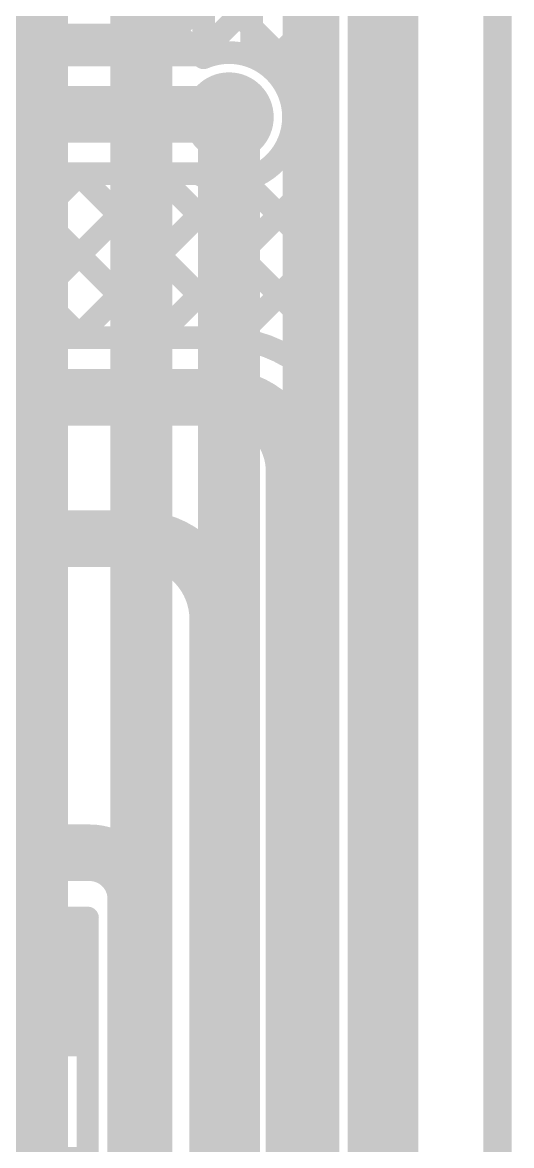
# Model space of a CAD drawing. Header units: millimetres. Extents: x 3.06 to 5.82, y 1.29 to 3.84.
# Drawn here: x 5.6509 to 5.824, y 2.8955 to 3.2924 of the extents above; entities that cross this region are included whole.
import ezdxf

# ---------------------------------------------------------------- set-up
doc = ezdxf.new("R2010")
doc.units = ezdxf.units.MM
doc.header["$MEASUREMENT"] = 0
for name, color, linetype in [('BottomLayer', 5, 'Continuous'), ('BottomSolder', 6, 'Continuous'), ('Mechanical13', 56, 'Continuous'), ('MultiLayer', 9, 'Continuous'), ('TopLayer', 1, 'Continuous'), ('TopOverlay', 2, 'Continuous'), ('TopPaste', 8, 'Continuous'), ('TopSolder', 216, 'Continuous'), ('ViaHoleLayer', 16, 'Continuous')]:
    doc.layers.add(name, color=color, linetype=linetype)

# ---------------------------------------------------------------- blocks, each defined once
blk = doc.blocks.new('RES_0805_66')
at = {"layer": 'TopLayer'}
for points in [[(-0.06, -0.025), (-0.02, -0.025), (-0.06, 0.025), (-0.02, 0.025)], [(0.02, -0.025), (0.06, -0.025), (0.02, 0.025), (0.06, 0.025)]]:
    blk.add_solid(points, dxfattribs=at)
at = {"layer": 'TopOverlay', "const_width": 0.00787}
for points in [[(0.065, 0.03), (-0.065, 0.03)], [(-0.065, -0.03), (-0.065, 0.03)], [(0.065, -0.03), (0.065, 0.03)], [(0.065, -0.03), (-0.065, -0.03)]]:
    blk.add_lwpolyline(points, dxfattribs=at)
at = {"layer": 'TopOverlay', "const_width": 0.00394}
for points in [[(-0.06697, 0.03, 1), (-0.06303, 0.03, 1)], [(-0.06697, 0.03, 1), (-0.06303, 0.03, 1)], [(0.06303, 0.03, 1), (0.06697, 0.03, 1)], [(0.06303, 0.03, 1), (0.06697, 0.03, 1)], [(-0.06697, -0.03, 1), (-0.06303, -0.03, 1)], [(-0.06697, -0.03, 1), (-0.06303, -0.03, 1)], [(0.06303, -0.03, 1), (0.06697, -0.03, 1)], [(0.06303, -0.03, 1), (0.06697, -0.03, 1)]]:
    blk.add_lwpolyline(points, format="xyb", close=True, dxfattribs=at)
at = {"layer": 'TopPaste'}
for points in [[(-0.06, -0.025), (-0.02, -0.025), (-0.06, 0.025), (-0.02, 0.025)], [(0.02, -0.025), (0.06, -0.025), (0.02, 0.025), (0.06, 0.025)]]:
    blk.add_solid(points, dxfattribs=at)
at = {"layer": 'TopSolder'}
for points in [[(-0.064, -0.029), (-0.016, -0.029), (-0.064, 0.029), (-0.016, 0.029)], [(0.016, -0.029), (0.064, -0.029), (0.016, 0.029), (0.064, 0.029)]]:
    blk.add_solid(points, dxfattribs=at)

msp = doc.modelspace()

# ---------------------------------------------------------------- linework, layer by layer
at = {"layer": 'BottomLayer'}
for points, const_width in [([(5.781, 1.775), (5.781, 3.438)], 0.02), ([(5.657, 2.51672), (5.657, 3.36)], 0.02), ([(5.753, 1.864), (5.753, 3.333)], 0.02), ([(5.732, 3.28036), (5.732, 3.333)], 0.008), ([(5.693, 2.49742), (5.693, 3.31)], 0.022), ([(5.71562, 3.30706), (5.732, 3.29068)], 0.008), ([(5.715, 3.27996), (5.715, 3.30397)], 0.008), ([(5.715, 3.28255), (5.732, 3.29955)], 0.008), ([(5.724, 1.8746), (5.724, 3.259)], 0.022)]:
    msp.add_lwpolyline(points, dxfattribs=dict(at, const_width=const_width))
for points, const_width in [([(5.73, 3.29068, 1), (5.734, 3.29068, 1)], 0.004), ([(5.713, 3.28255, 1), (5.717, 3.28255, 1)], 0.004), ([(5.713, 3.27996, 1), (5.717, 3.27996, 1)], 0.004), ([(5.713, 3.27996, 1), (5.717, 3.27996, 1)], 0.004), ([(5.73, 3.28036, 1), (5.734, 3.28036, 1)], 0.004), ([(5.73, 3.28036, 1), (5.734, 3.28036, 1)], 0.004), ([(5.71809, 3.259, 1), (5.72991, 3.259, 1)], 0.01181), ([(5.7185, 3.259, 1), (5.7295, 3.259, 1)], 0.011)]:
    msp.add_lwpolyline(points, format="xyb", close=True, dxfattribs=dict(at, const_width=const_width))
at = {"layer": 'BottomLayer', "const_width": 0.008}
msp.add_lwpolyline([(5.715, 3.27996, -0.193331), (5.732, 3.28036)], format="xyb", dxfattribs=at)
at = {"layer": 'BottomSolder', "const_width": 0.01581}
msp.add_lwpolyline([(5.71609, 3.259, 1), (5.73191, 3.259, 1)], format="xyb", close=True, dxfattribs=at)
at = {"layer": 'Mechanical13', "const_width": 0.01}
msp.add_lwpolyline([(5.81898, 1.29131), (5.81898, 3.811)], dxfattribs=at)
at = {"layer": 'MultiLayer', "const_width": 0.01181}
msp.add_lwpolyline([(5.71809, 3.259, 1), (5.72991, 3.259, 1)], format="xyb", close=True, dxfattribs=at)
at = {"layer": 'TopLayer'}
for points, const_width in [([(5.776, 1.81727), (5.776, 3.43268)], 0.02), ([(5.755, 3.16645), (5.755, 3.43268)], 0.008), ([(5.631, 3.41997), (5.755, 3.29597)], 0.008), ([(5.71345, 3.281), (5.755, 3.32255)], 0.008), ([(5.71578, 3.3069), (5.755, 3.26768)], 0.008), ([(5.73785, 3.27712), (5.755, 3.29427)], 0.008), ([(5.60066, 3.288), (5.68697, 3.288)], 0.008), ([(5.64983, 3.288), (5.65683, 3.281)], 0.008), ([(5.65688, 3.281), (5.66388, 3.288)], 0.008), ([(5.67812, 3.288), (5.68512, 3.281)], 0.008), ([(5.68516, 3.281), (5.69141, 3.28724)], 0.008), ([(5.70425, 3.29015), (5.7134, 3.281)], 0.008), ([(5.60066, 3.281), (5.71797, 3.281)], 0.008), ([(5.545, 3.26), (5.724, 3.26)], 0.02), ([(5.74678, 3.25776), (5.755, 3.26598)], 0.008), ([(5.74479, 3.24961), (5.755, 3.2394)], 0.008), ([(5.60066, 3.239), (5.71303, 3.239)], 0.008), ([(5.61345, 3.181), (5.67145, 3.239)], 0.008), ([(5.61398, 3.239), (5.67198, 3.181)], 0.008), ([(5.64173, 3.181), (5.69973, 3.239)], 0.008), ([(5.64226, 3.239), (5.70026, 3.181)], 0.008), ([(5.67055, 3.239), (5.72928, 3.18026)], 0.008), ([(5.69883, 3.239), (5.755, 3.18283)], 0.008), ([(5.67002, 3.181), (5.72524, 3.23622)], 0.008), ([(5.6983, 3.181), (5.755, 3.2377)], 0.008), ([(5.7293, 3.23681), (5.755, 3.21112)], 0.008), ([(5.72629, 3.1807), (5.755, 3.20941)], 0.008), ([(5.60066, 3.181), (5.721, 3.181)], 0.008), ([(5.74701, 3.17314), (5.755, 3.18113)], 0.008), ([(5.545, 3.16), (5.721, 3.16)], 0.02), ([(5.747, 1.848), (5.747, 3.134)], 0.02), ([(5.545, 3.11), (5.69151, 3.11)], 0.02), ([(5.72, 2.02418), (5.72, 3.08151)], 0.02), ([(5.626, 2.999), (5.67468, 2.999)], 0.02), ([(5.691, 2.061), (5.691, 2.98268)], 0.02)]:
    msp.add_lwpolyline(points, dxfattribs=dict(at, const_width=const_width))
for points, const_width in [([(5.71167, 3.2969, -0.316542), (5.68697, 3.288)], 0.008), ([(5.71797, 3.281, -0.494904), (5.74681, 3.259)], 0.008), ([(5.74681, 3.259, -0.570071), (5.71303, 3.239)], 0.008), ([(5.721, 3.181, -0.204981), (5.755, 3.16645)], 0.008), ([(5.721, 3.16, -0.414214), (5.747, 3.134)], 0.02), ([(5.69151, 3.11, -0.414214), (5.72, 3.08151)], 0.02), ([(5.67468, 2.999, -0.414214), (5.691, 2.98268)], 0.02)]:
    msp.add_lwpolyline(points, format="xyb", dxfattribs=dict(at, const_width=const_width))
for points, const_width in [([(5.753, 3.29597, 1), (5.757, 3.29597, 1)], 0.004), ([(5.753, 3.29427, 1), (5.757, 3.29427, 1)], 0.004), ([(5.64783, 3.288, 1), (5.65183, 3.288, 1)], 0.004), ([(5.66188, 3.288, 1), (5.66588, 3.288, 1)], 0.004), ([(5.67612, 3.288, 1), (5.68012, 3.288, 1)], 0.004), ([(5.68497, 3.288, 1), (5.68897, 3.288, 1)], 0.004), ([(5.68497, 3.288, 1), (5.68897, 3.288, 1)], 0.004), ([(5.68941, 3.28724, 1), (5.69341, 3.28724, 1)], 0.004), ([(5.70225, 3.29015, 1), (5.70625, 3.29015, 1)], 0.004), ([(5.65483, 3.281, 1), (5.65883, 3.281, 1)], 0.004), ([(5.65488, 3.281, 1), (5.65888, 3.281, 1)], 0.004), ([(5.68312, 3.281, 1), (5.68712, 3.281, 1)], 0.004), ([(5.68316, 3.281, 1), (5.68716, 3.281, 1)], 0.004), ([(5.7114, 3.281, 1), (5.7154, 3.281, 1)], 0.004), ([(5.71145, 3.281, 1), (5.71545, 3.281, 1)], 0.004), ([(5.71597, 3.281, 1), (5.71997, 3.281, 1)], 0.004), ([(5.71597, 3.281, 1), (5.71997, 3.281, 1)], 0.004), ([(5.73585, 3.27712, 1), (5.73985, 3.27712, 1)], 0.004), ([(5.71809, 3.259, 1), (5.72991, 3.259, 1)], 0.01181), ([(5.753, 3.26768, 1), (5.757, 3.26768, 1)], 0.004), ([(5.719, 3.26, 1), (5.729, 3.26, 1)], 0.01), ([(5.753, 3.26598, 1), (5.757, 3.26598, 1)], 0.004), ([(5.74481, 3.259, 1), (5.74881, 3.259, 1)], 0.004), ([(5.74481, 3.259, 1), (5.74881, 3.259, 1)], 0.004), ([(5.74478, 3.25776, 1), (5.74878, 3.25776, 1)], 0.004), ([(5.74279, 3.24961, 1), (5.74679, 3.24961, 1)], 0.004), ([(5.66855, 3.239, 1), (5.67255, 3.239, 1)], 0.004), ([(5.66945, 3.239, 1), (5.67345, 3.239, 1)], 0.004), ([(5.69683, 3.239, 1), (5.70083, 3.239, 1)], 0.004), ([(5.69773, 3.239, 1), (5.70173, 3.239, 1)], 0.004), ([(5.71103, 3.239, 1), (5.71503, 3.239, 1)], 0.004), ([(5.71103, 3.239, 1), (5.71503, 3.239, 1)], 0.004), ([(5.753, 3.2394, 1), (5.757, 3.2394, 1)], 0.004), ([(5.72324, 3.23622, 1), (5.72724, 3.23622, 1)], 0.004), ([(5.7273, 3.23681, 1), (5.7313, 3.23681, 1)], 0.004), ([(5.753, 3.2377, 1), (5.757, 3.2377, 1)], 0.004), ([(5.753, 3.21112, 1), (5.757, 3.21112, 1)], 0.004), ([(5.753, 3.20941, 1), (5.757, 3.20941, 1)], 0.004), ([(5.66802, 3.181, 1), (5.67202, 3.181, 1)], 0.004), ([(5.66998, 3.181, 1), (5.67398, 3.181, 1)], 0.004), ([(5.6963, 3.181, 1), (5.7003, 3.181, 1)], 0.004), ([(5.69826, 3.181, 1), (5.70226, 3.181, 1)], 0.004), ([(5.719, 3.181, 1), (5.723, 3.181, 1)], 0.004), ([(5.719, 3.181, 1), (5.723, 3.181, 1)], 0.004), ([(5.72429, 3.1807, 1), (5.72829, 3.1807, 1)], 0.004), ([(5.72728, 3.18026, 1), (5.73128, 3.18026, 1)], 0.004), ([(5.753, 3.18283, 1), (5.757, 3.18283, 1)], 0.004), ([(5.753, 3.18113, 1), (5.757, 3.18113, 1)], 0.004), ([(5.74501, 3.17314, 1), (5.74901, 3.17314, 1)], 0.004), ([(5.716, 3.16, 1), (5.726, 3.16, 1)], 0.01), ([(5.716, 3.16, 1), (5.726, 3.16, 1)], 0.01), ([(5.753, 3.16645, 1), (5.757, 3.16645, 1)], 0.004), ([(5.753, 3.16645, 1), (5.757, 3.16645, 1)], 0.004), ([(5.742, 3.134, 1), (5.752, 3.134, 1)], 0.01), ([(5.742, 3.134, 1), (5.752, 3.134, 1)], 0.01), ([(5.68651, 3.11, 1), (5.69651, 3.11, 1)], 0.01), ([(5.68651, 3.11, 1), (5.69651, 3.11, 1)], 0.01), ([(5.715, 3.08151, 1), (5.725, 3.08151, 1)], 0.01), ([(5.715, 3.08151, 1), (5.725, 3.08151, 1)], 0.01), ([(5.66968, 2.999, 1), (5.67968, 2.999, 1)], 0.01), ([(5.66968, 2.999, 1), (5.67968, 2.999, 1)], 0.01), ([(5.686, 2.98268, 1), (5.696, 2.98268, 1)], 0.01), ([(5.686, 2.98268, 1), (5.696, 2.98268, 1)], 0.01)]:
    msp.add_lwpolyline(points, format="xyb", close=True, dxfattribs=dict(at, const_width=const_width))
at = {"layer": 'TopSolder', "const_width": 0.01581}
msp.add_lwpolyline([(5.71609, 3.259, 1), (5.73191, 3.259, 1)], format="xyb", close=True, dxfattribs=at)
at = {"layer": 'ViaHoleLayer', "const_width": 0.00787}
msp.add_lwpolyline([(5.72006, 3.259, 1), (5.72794, 3.259, 1)], format="xyb", close=True, dxfattribs=at)

# ---------------------------------------------------------------- block references
at = {"rotation": 270}
msp.add_blockref('RES_0805_66', (5.644, 2.911), dxfattribs=at)

doc.saveas('drawing.dxf')
